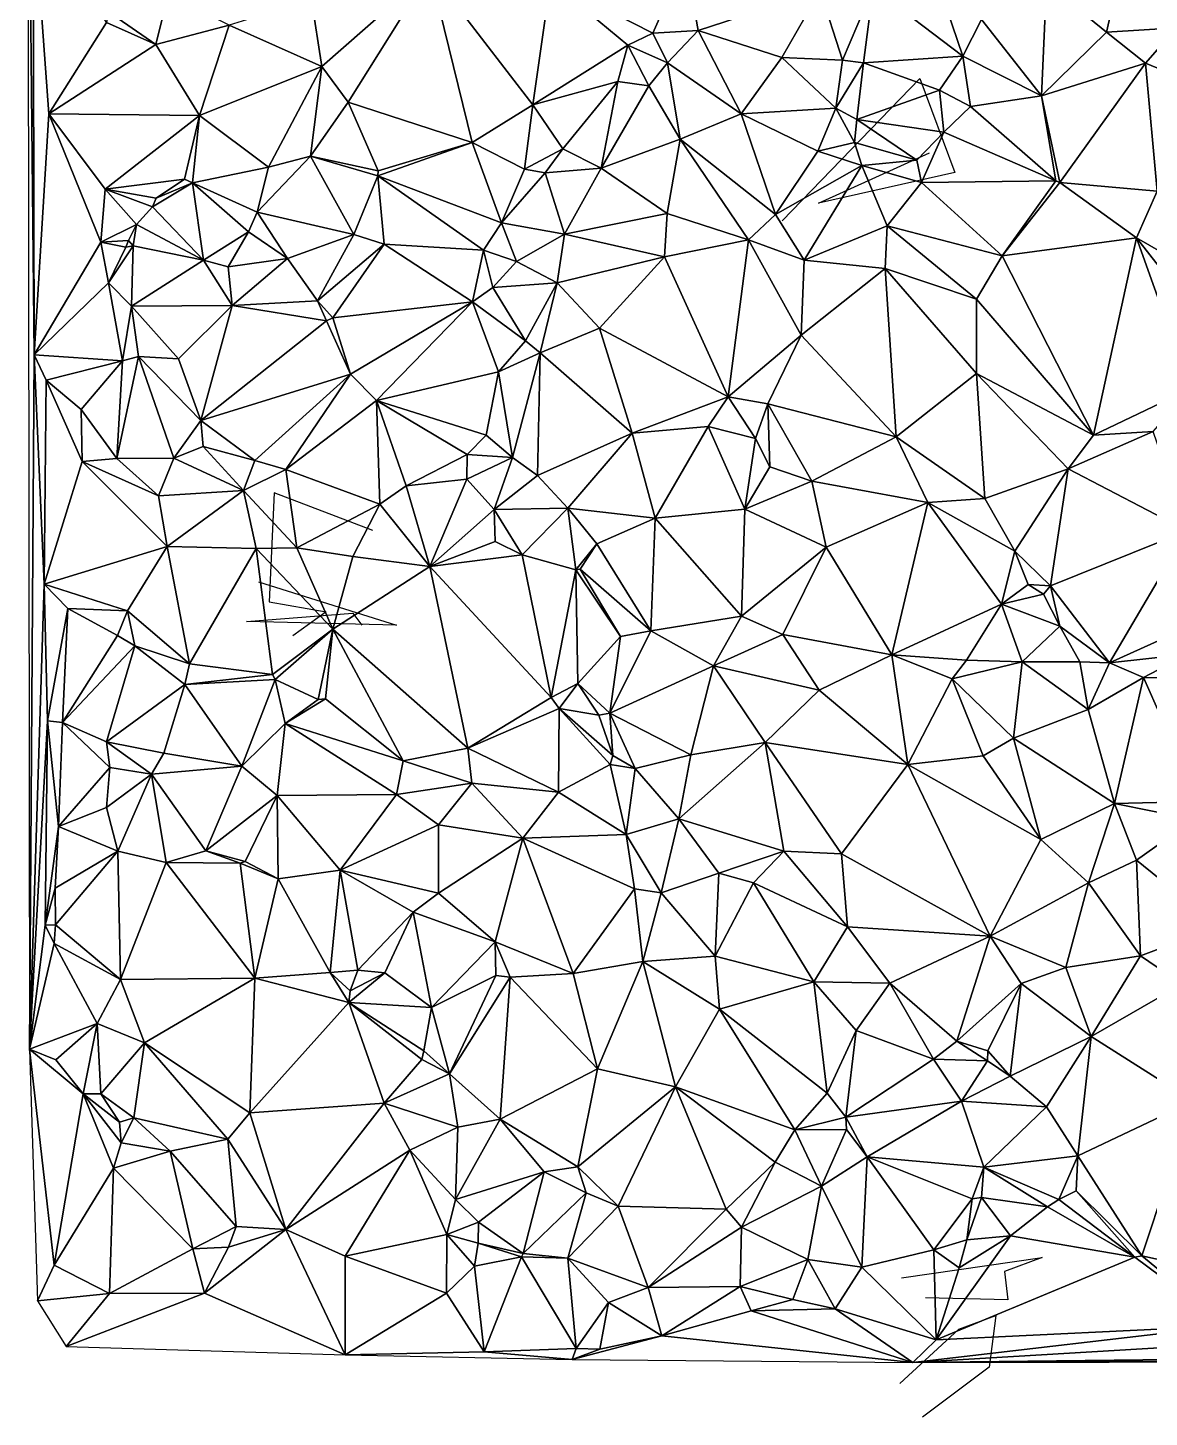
# Model space of a CAD drawing. Header units: metres. Extents: x -15 to 15.4, y -15.5 to 15.
# Drawn here: x -14.98 to -3.54, y -15.54 to -1.37 of the extents above; entities that cross this region are included whole.
import ezdxf

# ---------------------------------------------------------------- set-up
doc = ezdxf.new("R2010")
doc.units = ezdxf.units.M
doc.layers.add('CRACKS', color=1, linetype='Continuous')
doc.layers.add('STREET_MESH', color=7, linetype='Continuous')

msp = doc.modelspace()

# ---------------------------------------------------------------- linework, layer by layer
at = {"layer": 'CRACKS'}
for points in [[(-7.285, -3.335, 0.1), (-5.883, -1.885, 0.1), (-5.524, -2.843, 0.1), (-6.914, -3.156, 0.1), (-5.783, -2.643, 0.1)], [(-11.457, -6.494, 0.1), (-12.464, -6.111, 0.1), (-12.517, -7.222, 0.1), (-11.933, -7.322, 0.1), (-12.273, -7.57, 0.1)], [(-12.624, -7.018, 0.1), (-11.218, -7.461, 0.1), (-12.745, -7.422, 0.1), (-11.664, -7.337, 0.1), (-11.57, -7.459, 0.1)], [(-6.068, -14.116, 0.1), (-4.633, -13.908, 0.1), (-5.019, -14.051, 0.1), (-4.985, -14.339, 0.1), (-5.824, -14.319, 0.1)], [(-6.086, -15.192, 0.1), (-5.484, -14.639, 0.1), (-5.107, -14.5, 0.1), (-5.174, -15.027, 0.1), (-5.853, -15.536, 0.1)]]:
    msp.add_polyline3d(points, dxfattribs=at)
at = {"layer": 'STREET_MESH'}
for points in [[(-14.912, -4.703), (-14.922, -0.053), (-14.977, 1.662)], [(-14.96, -11.784), (-14.912, -4.703), (-14.977, 1.662)], [(-14.912, -4.703), (-14.761, -2.244), (-14.922, -0.053)], [(-14.761, -2.244), (-14.174, -1.315), (-14.922, -0.053)], [(-4.59, -0.912), (-3.978, -1.411), (-3.743, -0.384)], [(-3.743, -0.384), (-3.978, -1.411), (-3.264, -1.369)], [(-2.693, -0.761), (-3.743, -0.384), (-3.264, -1.369)], [(-9.647, -0.89), (-8.604, -1.422), (-8.271, -0.673)], [(-8.604, -1.422), (-8.14, -1.394), (-8.271, -0.673)], [(-8.14, -1.394), (-6.896, -0.989), (-8.271, -0.673)], [(-11.977, -1.762), (-10.873, -0.791), (-12.085, -1.078)], [(-10.873, -0.791), (-11.977, -1.762), (-11.711, -2.128)], [(-10.447, -2.537), (-10.873, -0.791), (-11.711, -2.128)], [(-9.647, -0.89), (-10.873, -0.791), (-9.827, -2.153)], [(-10.873, -0.791), (-10.447, -2.537), (-9.827, -2.153)], [(-5.442, -1.657), (-5.718, -0.846), (-6.357, -0.959)], [(-5.718, -0.846), (-5.442, -1.657), (-5.254, -1.283)], [(-8.858, -1.546), (-9.647, -0.89), (-9.827, -2.153)], [(-8.604, -1.422), (-9.647, -0.89), (-8.858, -1.546)], [(-6.896, -0.989), (-8.14, -1.394), (-7.29, -1.67)], [(-6.671, -1.699), (-6.896, -0.989), (-7.29, -1.67)], [(-6.896, -0.989), (-6.671, -1.699), (-6.357, -0.959)], [(-6.357, -0.959), (-6.671, -1.699), (-6.456, -1.724)], [(-5.442, -1.657), (-6.357, -0.959), (-6.456, -1.724)], [(-4.642, -2.061), (-4.59, -0.912), (-5.254, -1.283)], [(-4.59, -0.912), (-4.642, -2.061), (-3.978, -1.411)], [(-14.155, -1.204), (-13.67, -1.538), (-13.547, -1.026)], [(-13.67, -1.538), (-12.925, -1.34), (-13.547, -1.026)], [(-12.925, -1.34), (-11.977, -1.762), (-12.085, -1.078)], [(-14.174, -1.315), (-13.67, -1.538), (-14.155, -1.204)], [(-13.67, -1.538), (-14.174, -1.315), (-14.761, -2.244)], [(-12.925, -1.34), (-13.67, -1.538), (-13.225, -2.262)], [(-11.977, -1.762), (-12.925, -1.34), (-13.225, -2.262)], [(-8.604, -1.422), (-8.454, -1.726), (-8.14, -1.394)], [(-8.14, -1.394), (-8.454, -1.726), (-7.703, -2.245)], [(-8.14, -1.394), (-7.703, -2.245), (-7.29, -1.67)], [(-5.442, -1.657), (-4.642, -2.061), (-5.254, -1.283)], [(-4.642, -2.061), (-3.582, -1.729), (-3.978, -1.411)], [(-3.978, -1.411), (-3.582, -1.729), (-3.264, -1.369)], [(-3.582, -1.729), (-2.466, -2.186), (-3.264, -1.369)], [(-13.225, -2.262), (-13.67, -1.538), (-14.761, -2.244)], [(-8.962, -1.916), (-8.858, -1.546), (-9.827, -2.153)], [(-8.962, -1.916), (-8.645, -1.959), (-8.858, -1.546)], [(-8.454, -1.726), (-8.604, -1.422), (-8.858, -1.546)], [(-8.645, -1.959), (-8.454, -1.726), (-8.858, -1.546)], [(-7.703, -2.245), (-6.738, -2.187), (-7.29, -1.67)], [(-6.738, -2.187), (-6.671, -1.699), (-7.29, -1.67)], [(-6.671, -1.699), (-6.738, -2.187), (-6.456, -1.724)], [(-5.682, -2.005), (-5.442, -1.657), (-6.456, -1.724)], [(-5.442, -1.657), (-5.682, -2.005), (-5.366, -2.172)], [(-4.642, -2.061), (-5.442, -1.657), (-5.366, -2.172)], [(-11.977, -1.762), (-13.225, -2.262), (-12.521, -2.788)], [(-12.093, -2.676), (-11.977, -1.762), (-12.521, -2.788)], [(-11.977, -1.762), (-12.093, -2.676), (-11.711, -2.128)], [(-8.454, -1.726), (-8.645, -1.959), (-8.325, -2.504)], [(-8.454, -1.726), (-8.325, -2.504), (-7.703, -2.245)], [(-6.738, -2.187), (-6.524, -2.303), (-6.456, -1.724)], [(-6.524, -2.303), (-5.682, -2.005), (-6.456, -1.724)], [(-3.582, -1.729), (-4.642, -2.061), (-4.454, -2.946)], [(-3.462, -3.033), (-3.582, -1.729), (-4.454, -2.946)], [(-3.582, -1.729), (-3.462, -3.033), (-2.466, -2.186)], [(-9.52, -2.601), (-8.962, -1.916), (-9.827, -2.153)], [(-8.962, -1.916), (-9.52, -2.601), (-9.131, -2.8)], [(-8.645, -1.959), (-8.962, -1.916), (-9.131, -2.8)], [(-8.325, -2.504), (-8.645, -1.959), (-9.131, -2.8)], [(-5.682, -2.005), (-6.524, -2.303), (-5.637, -2.433)], [(-5.682, -2.005), (-5.637, -2.433), (-5.366, -2.172)], [(-4.496, -2.928), (-4.642, -2.061), (-5.366, -2.172)], [(-4.642, -2.061), (-4.496, -2.928), (-4.454, -2.946)], [(-14.231, -3.554), (-14.761, -2.244), (-14.912, -4.703)], [(-14.186, -3.012), (-13.225, -2.262), (-14.761, -2.244)], [(-14.231, -3.554), (-14.186, -3.012), (-14.761, -2.244)], [(-14.186, -3.012), (-13.379, -2.913), (-13.225, -2.262)], [(-13.379, -2.913), (-13.297, -2.949), (-13.225, -2.262)], [(-13.225, -2.262), (-13.297, -2.949), (-12.521, -2.788)], [(-12.093, -2.676), (-11.404, -2.828), (-11.711, -2.128)], [(-11.404, -2.828), (-10.447, -2.537), (-11.711, -2.128)], [(-10.447, -2.537), (-9.912, -2.811), (-9.827, -2.153)], [(-9.912, -2.811), (-9.52, -2.601), (-9.827, -2.153)], [(-8.325, -2.504), (-7.354, -3.272), (-7.703, -2.245)], [(-6.92, -2.627), (-6.738, -2.187), (-7.703, -2.245)], [(-7.354, -3.272), (-6.92, -2.627), (-7.703, -2.245)], [(-6.92, -2.627), (-6.546, -2.538), (-6.738, -2.187)], [(-6.546, -2.538), (-6.524, -2.303), (-6.738, -2.187)], [(-5.637, -2.433), (-4.496, -2.928), (-5.366, -2.172)], [(-6.524, -2.303), (-6.546, -2.538), (-5.911, -2.719)], [(-5.637, -2.433), (-6.524, -2.303), (-5.911, -2.719)], [(-10.447, -2.537), (-11.404, -2.828), (-11.409, -2.876)], [(-10.146, -3.356), (-10.447, -2.537), (-11.409, -2.876)], [(-10.447, -2.537), (-10.146, -3.356), (-9.912, -2.811)], [(-8.325, -2.504), (-9.131, -2.8), (-8.457, -3.26)], [(-7.629, -3.531), (-8.325, -2.504), (-8.457, -3.26)], [(-8.325, -2.504), (-7.629, -3.531), (-7.354, -3.272)], [(-6.474, -2.772), (-6.546, -2.538), (-6.92, -2.627)], [(-6.546, -2.538), (-6.474, -2.772), (-5.911, -2.719)], [(-5.864, -2.947), (-5.637, -2.433), (-5.911, -2.719)], [(-5.864, -2.947), (-4.496, -2.928), (-5.637, -2.433)], [(-12.638, -3.248), (-12.093, -2.676), (-12.521, -2.788)], [(-11.652, -3.476), (-12.093, -2.676), (-12.638, -3.248)], [(-11.404, -2.828), (-12.093, -2.676), (-11.409, -2.876)], [(-12.093, -2.676), (-11.652, -3.476), (-11.409, -2.876)], [(-9.7, -2.846), (-9.52, -2.601), (-9.912, -2.811)], [(-9.52, -2.601), (-9.7, -2.846), (-9.131, -2.8)], [(-6.474, -2.772), (-6.92, -2.627), (-7.354, -3.272)], [(-13.297, -2.949), (-12.638, -3.248), (-12.521, -2.788)], [(-10.146, -3.356), (-9.7, -2.846), (-9.912, -2.811)], [(-9.7, -2.846), (-9.504, -3.474), (-9.131, -2.8)], [(-9.131, -2.8), (-9.504, -3.474), (-8.457, -3.26)], [(-7.059, -3.739), (-6.474, -2.772), (-7.354, -3.272)], [(-6.213, -3.388), (-6.474, -2.772), (-7.059, -3.739)], [(-6.474, -2.772), (-5.864, -2.947), (-5.911, -2.719)], [(-6.474, -2.772), (-6.213, -3.388), (-5.864, -2.947)], [(-13.668, -3.105), (-13.379, -2.913), (-14.186, -3.012)], [(-13.297, -2.949), (-13.706, -3.195), (-13.185, -3.736)], [(-13.706, -3.195), (-13.297, -2.949), (-13.668, -3.105)], [(-13.668, -3.105), (-13.297, -2.949), (-13.379, -2.913)], [(-13.297, -2.949), (-12.726, -3.447), (-12.638, -3.248)], [(-12.726, -3.447), (-13.297, -2.949), (-13.185, -3.736)], [(-11.652, -3.476), (-11.344, -3.573), (-11.409, -2.876)], [(-11.344, -3.573), (-10.329, -3.635), (-11.409, -2.876)], [(-10.329, -3.635), (-10.146, -3.356), (-11.409, -2.876)], [(-9.7, -2.846), (-10.146, -3.356), (-9.504, -3.474)], [(-5.864, -2.947), (-6.213, -3.388), (-5.041, -3.694)], [(-4.496, -2.928), (-5.864, -2.947), (-5.041, -3.694)], [(-4.496, -2.928), (-5.041, -3.694), (-4.454, -2.946)], [(-5.041, -3.694), (-3.673, -3.509), (-4.454, -2.946)], [(-3.673, -3.509), (-3.462, -3.033), (-4.454, -2.946)], [(-14.186, -3.012), (-14.231, -3.554), (-13.868, -3.374)], [(-13.706, -3.195), (-14.186, -3.012), (-13.868, -3.374)], [(-13.706, -3.195), (-13.668, -3.105), (-14.186, -3.012)], [(-3.462, -3.033), (-3.673, -3.509), (-2.88, -3.964)], [(-13.185, -3.736), (-13.706, -3.195), (-13.868, -3.374)], [(-12.726, -3.447), (-12.327, -3.722), (-12.638, -3.248)], [(-12.327, -3.722), (-11.652, -3.476), (-12.638, -3.248)], [(-14.231, -3.554), (-13.951, -3.536), (-13.868, -3.374)], [(-13.951, -3.536), (-13.901, -3.591), (-13.868, -3.374)], [(-13.901, -3.591), (-13.185, -3.736), (-13.868, -3.374)], [(-10.146, -3.356), (-10.329, -3.635), (-9.993, -3.75)], [(-10.146, -3.356), (-9.993, -3.75), (-9.504, -3.474)], [(-9.504, -3.474), (-8.486, -3.702), (-8.457, -3.26)], [(-8.486, -3.702), (-7.629, -3.531), (-8.457, -3.26)], [(-7.629, -3.531), (-7.059, -3.739), (-7.354, -3.272)], [(-6.236, -3.822), (-6.213, -3.388), (-7.059, -3.739)], [(-6.213, -3.388), (-6.236, -3.822), (-5.304, -4.136)], [(-5.041, -3.694), (-6.213, -3.388), (-5.304, -4.136)], [(-13.978, -3.604), (-13.951, -3.536), (-14.231, -3.554)], [(-13.951, -3.536), (-13.978, -3.604), (-13.901, -3.591)], [(-12.726, -3.447), (-13.185, -3.736), (-12.933, -3.806)], [(-12.327, -3.722), (-12.726, -3.447), (-12.933, -3.806)], [(-11.652, -3.476), (-12.327, -3.722), (-12.023, -4.151)], [(-11.344, -3.573), (-11.652, -3.476), (-12.023, -4.151)], [(-9.993, -3.75), (-9.58, -3.97), (-9.504, -3.474)], [(-9.504, -3.474), (-9.58, -3.97), (-8.486, -3.702)], [(-7.629, -3.531), (-8.486, -3.702), (-7.835, -5.13)], [(-7.091, -4.504), (-7.629, -3.531), (-7.835, -5.13)], [(-7.059, -3.739), (-7.629, -3.531), (-7.091, -4.504)], [(-4.109, -5.521), (-3.673, -3.509), (-5.041, -3.694)], [(-3.673, -3.509), (-4.109, -5.521), (-3.123, -5.049)], [(-2.88, -3.964), (-3.673, -3.509), (-2.855, -4.55)], [(-3.673, -3.509), (-3.123, -5.049), (-2.855, -4.55)], [(-14.152, -3.967), (-14.231, -3.554), (-14.912, -4.703)], [(-14.152, -3.967), (-13.978, -3.604), (-14.231, -3.554)], [(-13.901, -3.591), (-14.152, -3.967), (-13.919, -4.205)], [(-13.978, -3.604), (-14.152, -3.967), (-13.901, -3.591)], [(-13.185, -3.736), (-13.901, -3.591), (-13.919, -4.205)], [(-11.867, -4.324), (-11.344, -3.573), (-12.023, -4.151)], [(-11.867, -4.324), (-10.441, -4.163), (-11.344, -3.573)], [(-10.441, -4.163), (-10.329, -3.635), (-11.344, -3.573)], [(-10.441, -4.163), (-10.235, -4.017), (-10.329, -3.635)], [(-10.329, -3.635), (-10.235, -4.017), (-9.993, -3.75)], [(-12.892, -4.2), (-13.185, -3.736), (-13.919, -4.205)], [(-13.185, -3.736), (-12.892, -4.2), (-12.933, -3.806)], [(-12.892, -4.2), (-12.327, -3.722), (-12.933, -3.806)], [(-12.327, -3.722), (-12.892, -4.2), (-12.023, -4.151)], [(-10.235, -4.017), (-9.58, -3.97), (-9.993, -3.75)], [(-8.486, -3.702), (-9.58, -3.97), (-9.146, -4.43)], [(-8.486, -3.702), (-9.146, -4.43), (-7.835, -5.13)], [(-6.236, -3.822), (-7.059, -3.739), (-7.091, -4.504)], [(-6.122, -5.539), (-6.236, -3.822), (-7.091, -4.504)], [(-6.236, -3.822), (-5.302, -4.894), (-5.304, -4.136)], [(-6.122, -5.539), (-5.302, -4.894), (-6.236, -3.822)], [(-4.109, -5.521), (-5.041, -3.694), (-5.304, -4.136)], [(-14.01, -4.764), (-14.152, -3.967), (-14.912, -4.703)], [(-14.152, -3.967), (-14.01, -4.764), (-13.919, -4.205)], [(-10.235, -4.017), (-10.441, -4.163), (-9.903, -4.56)], [(-9.58, -3.97), (-10.235, -4.017), (-9.903, -4.56)], [(-9.754, -4.684), (-9.58, -3.97), (-9.903, -4.56)], [(-9.58, -3.97), (-9.754, -4.684), (-9.146, -4.43)], [(-14.01, -4.764), (-13.847, -4.719), (-13.919, -4.205)], [(-12.892, -4.2), (-13.919, -4.205), (-13.44, -4.745)], [(-13.919, -4.205), (-13.847, -4.719), (-13.44, -4.745)], [(-13.211, -5.372), (-12.892, -4.2), (-13.44, -4.745)], [(-12.892, -4.2), (-13.211, -5.372), (-11.93, -4.356)], [(-12.023, -4.151), (-12.892, -4.2), (-11.93, -4.356)], [(-11.867, -4.324), (-12.023, -4.151), (-11.93, -4.356)], [(-10.441, -4.163), (-11.867, -4.324), (-11.686, -4.899)], [(-10.441, -4.163), (-11.686, -4.899), (-11.421, -5.169)], [(-10.178, -4.876), (-10.441, -4.163), (-11.421, -5.169)], [(-10.441, -4.163), (-10.178, -4.876), (-9.903, -4.56)], [(-5.302, -4.894), (-4.109, -5.521), (-5.304, -4.136)], [(-13.211, -5.372), (-11.686, -4.899), (-11.93, -4.356)], [(-11.686, -4.899), (-11.867, -4.324), (-11.93, -4.356)], [(-9.146, -4.43), (-9.754, -4.684), (-8.813, -5.503)], [(-7.835, -5.13), (-9.146, -4.43), (-8.813, -5.503)], [(-7.431, -5.202), (-7.091, -4.504), (-7.835, -5.13)], [(-7.431, -5.202), (-6.122, -5.539), (-7.091, -4.504)], [(-10.178, -4.876), (-9.754, -4.684), (-9.903, -4.56)], [(-14.912, -4.703), (-14.96, -11.784), (-14.811, -7.041)], [(-14.789, -4.961), (-14.912, -4.703), (-14.811, -7.041)], [(-14.789, -4.961), (-14.01, -4.764), (-14.912, -4.703)], [(-14.789, -4.961), (-14.432, -5.259), (-14.01, -4.764)], [(-14.432, -5.259), (-14.068, -5.759), (-14.01, -4.764)], [(-13.847, -4.719), (-14.068, -5.759), (-13.486, -5.757)], [(-14.068, -5.759), (-13.847, -4.719), (-14.01, -4.764)], [(-13.847, -4.719), (-13.211, -5.372), (-13.44, -4.745)], [(-13.211, -5.372), (-13.847, -4.719), (-13.486, -5.757)], [(-9.754, -4.684), (-10.178, -4.876), (-10.033, -5.751)], [(-9.779, -5.933), (-9.754, -4.684), (-10.033, -5.751)], [(-9.754, -4.684), (-9.779, -5.933), (-8.813, -5.503)], [(-11.686, -4.899), (-13.211, -5.372), (-12.661, -5.779)], [(-12.345, -5.872), (-11.686, -4.899), (-12.661, -5.779)], [(-11.686, -4.899), (-12.345, -5.872), (-11.421, -5.169)], [(-10.303, -5.522), (-10.178, -4.876), (-11.421, -5.169)], [(-10.033, -5.751), (-10.178, -4.876), (-10.303, -5.522)], [(-6.122, -5.539), (-5.217, -6.168), (-5.302, -4.894)], [(-4.109, -5.521), (-5.302, -4.894), (-4.368, -5.867)], [(-5.302, -4.894), (-5.217, -6.168), (-4.368, -5.867)], [(-14.423, -5.789), (-14.789, -4.961), (-14.811, -7.041)], [(-14.432, -5.259), (-14.789, -4.961), (-14.423, -5.789)], [(-3.123, -5.049), (-4.109, -5.521), (-3.503, -5.486)], [(-12.345, -5.872), (-11.386, -6.225), (-11.421, -5.169)], [(-10.497, -5.718), (-10.303, -5.522), (-11.421, -5.169)], [(-11.386, -6.225), (-11.118, -6.039), (-11.421, -5.169)], [(-11.118, -6.039), (-10.497, -5.718), (-11.421, -5.169)], [(-7.835, -5.13), (-8.813, -5.503), (-8.04, -5.435)], [(-7.556, -5.555), (-7.835, -5.13), (-8.04, -5.435)], [(-7.556, -5.555), (-7.431, -5.202), (-7.835, -5.13)], [(-7.556, -5.555), (-7.41, -5.845), (-7.431, -5.202)], [(-7.431, -5.202), (-7.41, -5.845), (-6.982, -5.99)], [(-6.122, -5.539), (-7.431, -5.202), (-6.982, -5.99)], [(-14.068, -5.759), (-14.432, -5.259), (-14.423, -5.789)], [(-13.189, -5.638), (-13.211, -5.372), (-13.486, -5.757)], [(-13.211, -5.372), (-13.189, -5.638), (-12.661, -5.779)], [(-10.497, -5.718), (-10.033, -5.751), (-10.303, -5.522)], [(-9.779, -5.933), (-9.472, -6.268), (-8.813, -5.503)], [(-9.472, -6.268), (-8.579, -6.37), (-8.813, -5.503)], [(-8.813, -5.503), (-8.579, -6.37), (-8.04, -5.435)], [(-8.579, -6.37), (-7.664, -6.275), (-8.04, -5.435)], [(-7.664, -6.275), (-7.556, -5.555), (-8.04, -5.435)], [(-4.368, -5.867), (-3.157, -6.497), (-3.503, -5.486)], [(-4.109, -5.521), (-4.368, -5.867), (-3.503, -5.486)], [(-13.189, -5.638), (-13.486, -5.757), (-12.777, -6.087)], [(-12.661, -5.779), (-13.189, -5.638), (-12.777, -6.087)], [(-7.41, -5.845), (-7.556, -5.555), (-7.664, -6.275)], [(-5.801, -6.207), (-6.122, -5.539), (-6.982, -5.99)], [(-5.217, -6.168), (-6.122, -5.539), (-5.801, -6.207)], [(-13.555, -6.657), (-14.423, -5.789), (-14.811, -7.041)], [(-14.068, -5.759), (-14.423, -5.789), (-13.643, -6.141)], [(-13.643, -6.141), (-14.423, -5.789), (-13.555, -6.657)], [(-14.068, -5.759), (-13.643, -6.141), (-13.486, -5.757)], [(-13.486, -5.757), (-13.643, -6.141), (-12.777, -6.087)], [(-12.345, -5.872), (-12.661, -5.779), (-12.777, -6.087)], [(-10.497, -5.718), (-11.118, -6.039), (-10.499, -5.971)], [(-10.033, -5.751), (-10.497, -5.718), (-10.499, -5.971)], [(-10.22, -6.28), (-10.033, -5.751), (-10.499, -5.971)], [(-9.779, -5.933), (-10.033, -5.751), (-10.22, -6.28)], [(-12.232, -6.67), (-12.345, -5.872), (-12.777, -6.087)], [(-11.386, -6.225), (-12.345, -5.872), (-12.232, -6.67)], [(-9.779, -5.933), (-10.22, -6.28), (-9.472, -6.268)], [(-7.41, -5.845), (-7.664, -6.275), (-6.982, -5.99)], [(-4.368, -5.867), (-5.217, -6.168), (-4.913, -6.704)], [(-4.55, -7.058), (-4.368, -5.867), (-4.913, -6.704)], [(-3.157, -6.497), (-4.368, -5.867), (-4.55, -7.058)], [(-13.643, -6.141), (-13.555, -6.657), (-12.777, -6.087)], [(-13.555, -6.657), (-12.649, -6.678), (-12.777, -6.087)], [(-12.649, -6.678), (-12.232, -6.67), (-12.777, -6.087)], [(-11.118, -6.039), (-11.386, -6.225), (-10.879, -6.861)], [(-10.499, -5.971), (-11.118, -6.039), (-10.879, -6.861)], [(-10.22, -6.28), (-10.499, -5.971), (-10.879, -6.861)], [(-6.982, -5.99), (-7.664, -6.275), (-6.837, -6.665)], [(-5.801, -6.207), (-6.982, -5.99), (-6.837, -6.665)], [(-11.661, -6.761), (-11.386, -6.225), (-12.232, -6.67)], [(-11.386, -6.225), (-11.661, -6.761), (-10.879, -6.861)], [(-5.801, -6.207), (-6.837, -6.665), (-6.166, -7.762)], [(-5.048, -7.244), (-5.801, -6.207), (-6.166, -7.762)], [(-5.217, -6.168), (-5.801, -6.207), (-4.913, -6.704)], [(-5.801, -6.207), (-5.048, -7.244), (-4.913, -6.704)], [(-10.211, -6.608), (-10.22, -6.28), (-10.879, -6.861)], [(-10.22, -6.28), (-9.937, -6.744), (-9.472, -6.268)], [(-10.211, -6.608), (-9.937, -6.744), (-10.22, -6.28)], [(-9.937, -6.744), (-9.389, -6.897), (-9.472, -6.268)], [(-9.173, -6.63), (-8.579, -6.37), (-9.472, -6.268)], [(-9.389, -6.897), (-9.173, -6.63), (-9.472, -6.268)], [(-9.173, -6.63), (-8.623, -7.519), (-8.579, -6.37)], [(-8.579, -6.37), (-8.623, -7.519), (-7.701, -7.367)], [(-7.664, -6.275), (-8.579, -6.37), (-7.701, -7.367)], [(-6.837, -6.665), (-7.664, -6.275), (-7.701, -7.367)], [(-3.157, -6.497), (-4.55, -7.058), (-3.949, -7.845)], [(-2.924, -7.383), (-3.157, -6.497), (-3.949, -7.845)], [(-13.96, -7.312), (-13.555, -6.657), (-14.811, -7.041)], [(-13.96, -7.312), (-13.328, -7.854), (-13.555, -6.657)], [(-13.328, -7.854), (-12.649, -6.678), (-13.555, -6.657)], [(-9.937, -6.744), (-10.211, -6.608), (-10.879, -6.861)], [(-9.346, -6.889), (-9.173, -6.63), (-9.389, -6.897)], [(-9.173, -6.63), (-9.346, -6.889), (-8.623, -7.519)], [(-12.481, -7.961), (-12.649, -6.678), (-13.328, -7.854)], [(-12.649, -6.678), (-11.866, -7.501), (-12.232, -6.67)], [(-12.649, -6.678), (-12.481, -7.961), (-11.866, -7.501)], [(-11.866, -7.501), (-11.661, -6.761), (-12.232, -6.67)], [(-11.661, -6.761), (-11.866, -7.501), (-10.879, -6.861)], [(-9.641, -8.196), (-9.937, -6.744), (-10.879, -6.861)], [(-9.389, -6.897), (-9.937, -6.744), (-9.641, -8.196)], [(-7.277, -7.555), (-6.837, -6.665), (-7.701, -7.367)], [(-6.837, -6.665), (-7.277, -7.555), (-6.166, -7.762)], [(-5.048, -7.244), (-4.777, -7.044), (-4.913, -6.704)], [(-4.777, -7.044), (-4.55, -7.058), (-4.913, -6.704)], [(-11.866, -7.501), (-10.49, -8.715), (-10.879, -6.861)], [(-10.49, -8.715), (-9.641, -8.196), (-10.879, -6.861)], [(-9.369, -8.054), (-9.389, -6.897), (-9.641, -8.196)], [(-9.346, -6.889), (-9.389, -6.897), (-8.934, -7.574)], [(-9.389, -6.897), (-9.369, -8.054), (-8.934, -7.574)], [(-8.623, -7.519), (-9.346, -6.889), (-8.934, -7.574)], [(-14.96, -11.784), (-14.774, -8.435), (-14.811, -7.041)], [(-14.774, -8.435), (-14.568, -7.289), (-14.811, -7.041)], [(-14.568, -7.289), (-13.96, -7.312), (-14.811, -7.041)], [(-4.621, -7.142), (-4.777, -7.044), (-5.048, -7.244)], [(-4.777, -7.044), (-4.621, -7.142), (-4.55, -7.058)], [(-4.621, -7.142), (-4.455, -7.47), (-4.55, -7.058)], [(-4.55, -7.058), (-4.455, -7.47), (-3.949, -7.845)], [(-4.621, -7.142), (-5.048, -7.244), (-4.455, -7.47)], [(-14.623, -8.452), (-14.568, -7.289), (-14.774, -8.435)], [(-14.623, -8.452), (-14.063, -7.564), (-14.568, -7.289)], [(-14.063, -7.564), (-13.96, -7.312), (-14.568, -7.289)], [(-13.96, -7.312), (-14.063, -7.564), (-13.884, -7.672)], [(-13.96, -7.312), (-13.884, -7.672), (-13.328, -7.854)], [(-8.623, -7.519), (-7.986, -7.875), (-7.701, -7.367)], [(-7.986, -7.875), (-7.277, -7.555), (-7.701, -7.367)], [(-5.405, -7.817), (-5.048, -7.244), (-6.166, -7.762)], [(-5.048, -7.244), (-5.405, -7.817), (-4.837, -7.832)], [(-4.455, -7.47), (-5.048, -7.244), (-4.837, -7.832)], [(-12.481, -7.961), (-12.456, -8.015), (-11.866, -7.501)], [(-12.456, -8.015), (-12.017, -8.216), (-11.866, -7.501)], [(-11.866, -7.501), (-12.017, -8.216), (-11.94, -8.21)], [(-11.15, -8.844), (-11.866, -7.501), (-11.94, -8.21)], [(-11.866, -7.501), (-11.15, -8.844), (-10.49, -8.715)], [(-4.249, -7.835), (-4.455, -7.47), (-4.837, -7.832)], [(-4.455, -7.47), (-4.249, -7.835), (-3.949, -7.845)], [(-3.145, -7.754), (-2.924, -7.383), (-3.949, -7.845)], [(-13.884, -7.672), (-14.063, -7.564), (-14.623, -8.452)], [(-9.369, -8.054), (-9.042, -8.358), (-8.934, -7.574)], [(-9.042, -8.358), (-8.623, -7.519), (-8.934, -7.574)], [(-8.623, -7.519), (-9.042, -8.358), (-7.986, -7.875)], [(-6.908, -8.122), (-7.277, -7.555), (-7.986, -7.875)], [(-7.277, -7.555), (-6.908, -8.122), (-6.166, -7.762)], [(-13.884, -7.672), (-14.623, -8.452), (-14.173, -8.649)], [(-13.377, -8.063), (-13.884, -7.672), (-14.173, -8.649)], [(-13.884, -7.672), (-13.377, -8.063), (-13.328, -7.854)], [(-6.908, -8.122), (-6.003, -8.879), (-6.166, -7.762)], [(-6.003, -8.879), (-5.553, -8.006), (-6.166, -7.762)], [(-5.553, -8.006), (-5.405, -7.817), (-6.166, -7.762)], [(-3.6, -7.992), (-3.145, -7.754), (-3.949, -7.845)], [(-3.177, -8.003), (-3.145, -7.754), (-3.6, -7.992)], [(-13.377, -8.063), (-12.481, -7.961), (-13.328, -7.854)], [(-9.042, -8.358), (-8.216, -8.782), (-7.986, -7.875)], [(-7.986, -7.875), (-8.216, -8.782), (-7.458, -8.656)], [(-6.908, -8.122), (-7.986, -7.875), (-7.458, -8.656)], [(-5.405, -7.817), (-5.553, -8.006), (-4.837, -7.832)], [(-4.837, -7.832), (-5.553, -8.006), (-4.928, -8.611)], [(-4.166, -8.319), (-4.837, -7.832), (-4.928, -8.611)], [(-4.166, -8.319), (-4.249, -7.835), (-4.837, -7.832)], [(-4.249, -7.835), (-4.166, -8.319), (-3.949, -7.845)], [(-4.166, -8.319), (-3.6, -7.992), (-3.949, -7.845)], [(-13.59, -8.766), (-13.377, -8.063), (-14.173, -8.649)], [(-13.377, -8.063), (-13.59, -8.766), (-12.795, -8.897)], [(-12.456, -8.015), (-12.481, -7.961), (-13.377, -8.063)], [(-12.456, -8.015), (-13.377, -8.063), (-12.795, -8.897)], [(-12.352, -8.461), (-12.456, -8.015), (-12.795, -8.897)], [(-12.352, -8.461), (-12.017, -8.216), (-12.456, -8.015)], [(-9.56, -8.311), (-9.369, -8.054), (-9.641, -8.196)], [(-9.56, -8.311), (-9.155, -8.376), (-9.369, -8.054)], [(-9.155, -8.376), (-9.042, -8.358), (-9.369, -8.054)], [(-5.235, -8.793), (-5.553, -8.006), (-6.003, -8.879)], [(-5.553, -8.006), (-5.235, -8.793), (-4.928, -8.611)], [(-3.6, -7.992), (-4.166, -8.319), (-3.897, -9.278)], [(-3.039, -9.257), (-3.6, -7.992), (-3.897, -9.278)], [(-3.177, -8.003), (-3.6, -7.992), (-3.039, -9.257)], [(-12.352, -8.461), (-11.15, -8.844), (-11.94, -8.21)], [(-12.017, -8.216), (-12.352, -8.461), (-11.94, -8.21)], [(-10.49, -8.715), (-9.56, -8.311), (-9.641, -8.196)], [(-6.003, -8.879), (-6.908, -8.122), (-7.458, -8.656)], [(-9.565, -9.164), (-9.56, -8.311), (-10.49, -8.715)], [(-9.039, -8.881), (-9.56, -8.311), (-9.565, -9.164)], [(-9.013, -8.79), (-9.155, -8.376), (-9.56, -8.311)], [(-9.039, -8.881), (-9.013, -8.79), (-9.56, -8.311)], [(-9.155, -8.376), (-9.013, -8.79), (-9.042, -8.358)], [(-9.042, -8.358), (-8.785, -8.922), (-8.216, -8.782)], [(-9.013, -8.79), (-8.785, -8.922), (-9.042, -8.358)], [(-4.166, -8.319), (-4.928, -8.611), (-3.897, -9.278)], [(-14.798, -10.519), (-14.774, -8.435), (-14.96, -11.784)], [(-14.774, -8.435), (-14.798, -10.519), (-14.663, -9.513)], [(-14.623, -8.452), (-14.774, -8.435), (-14.663, -9.513)], [(-14.14, -8.91), (-14.623, -8.452), (-14.663, -9.513)], [(-14.623, -8.452), (-14.14, -8.91), (-14.173, -8.649)], [(-12.435, -9.195), (-12.352, -8.461), (-12.795, -8.897)], [(-12.352, -8.461), (-12.435, -9.195), (-11.216, -9.187)], [(-11.15, -8.844), (-12.352, -8.461), (-11.216, -9.187)], [(-4.928, -8.611), (-5.235, -8.793), (-4.648, -9.646)], [(-3.897, -9.278), (-4.928, -8.611), (-4.648, -9.646)], [(-14.14, -8.91), (-13.714, -8.979), (-14.173, -8.649)], [(-13.714, -8.979), (-13.59, -8.766), (-14.173, -8.649)], [(-13.59, -8.766), (-13.714, -8.979), (-12.795, -8.897)], [(-10.49, -8.715), (-11.15, -8.844), (-10.45, -9.071)], [(-9.565, -9.164), (-10.49, -8.715), (-10.45, -9.071)], [(-8.785, -8.922), (-8.339, -9.435), (-8.216, -8.782)], [(-8.339, -9.435), (-7.269, -9.765), (-7.458, -8.656)], [(-8.216, -8.782), (-8.339, -9.435), (-7.458, -8.656)], [(-7.269, -9.765), (-6.681, -9.79), (-7.458, -8.656)], [(-6.681, -9.79), (-6.003, -8.879), (-7.458, -8.656)], [(-14.175, -9.319), (-14.14, -8.91), (-14.663, -9.513)], [(-13.714, -8.979), (-14.14, -8.91), (-14.175, -9.319)], [(-13.714, -8.979), (-13.161, -9.762), (-12.795, -8.897)], [(-13.161, -9.762), (-12.435, -9.195), (-12.795, -8.897)], [(-11.15, -8.844), (-11.216, -9.187), (-10.45, -9.071)], [(-9.039, -8.881), (-9.565, -9.164), (-8.876, -9.593)], [(-9.013, -8.79), (-9.039, -8.881), (-8.785, -8.922)], [(-8.785, -8.922), (-9.039, -8.881), (-8.876, -9.593)], [(-8.339, -9.435), (-8.785, -8.922), (-8.876, -9.593)], [(-5.163, -10.632), (-6.003, -8.879), (-6.681, -9.79)], [(-5.235, -8.793), (-6.003, -8.879), (-4.648, -9.646)], [(-6.003, -8.879), (-5.163, -10.632), (-4.648, -9.646)], [(-14.058, -9.765), (-13.714, -8.979), (-14.175, -9.319)], [(-13.714, -8.979), (-14.058, -9.765), (-13.565, -9.88)], [(-13.161, -9.762), (-13.714, -8.979), (-13.565, -9.88)], [(-12.76, -9.871), (-12.435, -9.195), (-13.161, -9.762)], [(-12.76, -9.871), (-12.425, -10.045), (-12.435, -9.195)], [(-12.435, -9.195), (-11.792, -9.958), (-11.216, -9.187)], [(-12.425, -10.045), (-11.792, -9.958), (-12.435, -9.195)], [(-11.792, -9.958), (-10.79, -9.494), (-11.216, -9.187)], [(-11.216, -9.187), (-10.79, -9.494), (-10.45, -9.071)], [(-10.79, -9.494), (-9.928, -9.631), (-10.45, -9.071)], [(-9.928, -9.631), (-9.565, -9.164), (-10.45, -9.071)], [(-9.565, -9.164), (-9.928, -9.631), (-8.876, -9.593)], [(-14.058, -9.765), (-14.175, -9.319), (-14.663, -9.513)], [(-4.16, -10.086), (-3.897, -9.278), (-4.648, -9.646)], [(-4.16, -10.086), (-3.673, -9.855), (-3.897, -9.278)], [(-3.087, -9.442), (-3.039, -9.257), (-3.897, -9.278)], [(-3.673, -9.855), (-3.087, -9.442), (-3.897, -9.278)], [(-8.519, -10.19), (-8.339, -9.435), (-8.876, -9.593)], [(-7.93, -9.989), (-8.339, -9.435), (-8.519, -10.19)], [(-8.339, -9.435), (-7.93, -9.989), (-7.269, -9.765)], [(-2.835, -10.531), (-3.087, -9.442), (-3.673, -9.855)], [(-14.798, -10.519), (-14.697, -10.141), (-14.663, -9.513)], [(-14.697, -10.141), (-14.058, -9.765), (-14.663, -9.513)], [(-10.788, -10.193), (-10.79, -9.494), (-11.792, -9.958)], [(-10.79, -9.494), (-10.788, -10.193), (-9.928, -9.631)], [(-10.788, -10.193), (-10.212, -10.688), (-9.928, -9.631)], [(-9.928, -9.631), (-10.212, -10.688), (-9.417, -11.01)], [(-9.928, -9.631), (-8.79, -10.147), (-8.876, -9.593)], [(-8.79, -10.147), (-9.928, -9.631), (-9.417, -11.01)], [(-8.79, -10.147), (-8.519, -10.19), (-8.876, -9.593)], [(-14.695, -10.516), (-14.058, -9.765), (-14.697, -10.141)], [(-14.058, -9.765), (-14.695, -10.516), (-14.03, -11.074)], [(-13.565, -9.88), (-14.058, -9.765), (-14.03, -11.074)], [(-12.812, -9.887), (-13.161, -9.762), (-13.565, -9.88)], [(-12.812, -9.887), (-12.76, -9.871), (-13.161, -9.762)], [(-7.93, -9.989), (-7.577, -10.087), (-7.269, -9.765)], [(-7.577, -10.087), (-6.62, -10.535), (-7.269, -9.765)], [(-7.269, -9.765), (-6.62, -10.535), (-6.681, -9.79)], [(-5.163, -10.632), (-4.16, -10.086), (-4.648, -9.646)], [(-12.66, -11.06), (-13.565, -9.88), (-14.03, -11.074)], [(-12.66, -11.06), (-12.812, -9.887), (-13.565, -9.88)], [(-12.76, -9.871), (-12.812, -9.887), (-12.425, -10.045)], [(-12.425, -10.045), (-12.812, -9.887), (-12.66, -11.06)], [(-6.62, -10.535), (-5.163, -10.632), (-6.681, -9.79)], [(-4.16, -10.086), (-3.631, -10.83), (-3.673, -9.855)], [(-3.631, -10.83), (-2.835, -10.531), (-3.673, -9.855)], [(-12.425, -10.045), (-12.66, -11.06), (-11.892, -11.003)], [(-11.792, -9.958), (-12.425, -10.045), (-11.892, -11.003)], [(-11.611, -10.979), (-11.792, -9.958), (-11.892, -11.003)], [(-11.792, -9.958), (-11.611, -10.979), (-11.047, -10.387)], [(-10.788, -10.193), (-11.792, -9.958), (-11.047, -10.387)], [(-7.93, -9.989), (-8.519, -10.19), (-7.967, -10.834)], [(-7.577, -10.087), (-7.93, -9.989), (-7.967, -10.834)], [(-14.695, -10.516), (-14.697, -10.141), (-14.798, -10.519)], [(-10.212, -10.688), (-10.788, -10.193), (-11.047, -10.387)], [(-8.79, -10.147), (-9.417, -11.01), (-8.704, -10.888)], [(-8.519, -10.19), (-8.79, -10.147), (-8.704, -10.888)], [(-8.519, -10.19), (-8.704, -10.888), (-7.967, -10.834)], [(-6.963, -11.095), (-7.577, -10.087), (-7.967, -10.834)], [(-7.577, -10.087), (-6.963, -11.095), (-6.62, -10.535)], [(-4.393, -10.951), (-4.16, -10.086), (-5.163, -10.632)], [(-3.631, -10.83), (-4.16, -10.086), (-4.393, -10.951)], [(-11.611, -10.979), (-11.336, -11.004), (-11.047, -10.387)], [(-11.336, -11.004), (-10.861, -11.36), (-11.047, -10.387)], [(-10.861, -11.36), (-10.212, -10.688), (-11.047, -10.387)], [(-14.706, -10.706), (-14.798, -10.519), (-14.96, -11.784)], [(-14.706, -10.706), (-14.695, -10.516), (-14.798, -10.519)], [(-14.695, -10.516), (-14.706, -10.706), (-14.03, -11.074)], [(-6.963, -11.095), (-6.188, -11.111), (-6.62, -10.535)], [(-6.62, -10.535), (-6.188, -11.111), (-5.163, -10.632)], [(-2.835, -10.531), (-3.631, -10.83), (-3.205, -11.119)], [(-14.269, -11.522), (-14.706, -10.706), (-14.96, -11.784)], [(-14.706, -10.706), (-14.269, -11.522), (-14.03, -11.074)], [(-10.212, -10.688), (-10.861, -11.36), (-10.203, -11.033)], [(-9.417, -11.01), (-10.212, -10.688), (-10.058, -11.05)], [(-10.058, -11.05), (-10.212, -10.688), (-10.203, -11.033)], [(-6.188, -11.111), (-5.503, -11.703), (-5.163, -10.632)], [(-5.503, -11.703), (-4.849, -11.114), (-5.163, -10.632)], [(-4.849, -11.114), (-4.393, -10.951), (-5.163, -10.632)], [(-9.417, -11.01), (-9.169, -11.985), (-8.704, -10.888)], [(-9.169, -11.985), (-8.371, -12.167), (-8.704, -10.888)], [(-8.704, -10.888), (-7.924, -11.377), (-7.967, -10.834)], [(-8.371, -12.167), (-7.924, -11.377), (-8.704, -10.888)], [(-7.924, -11.377), (-6.963, -11.095), (-7.967, -10.834)], [(-3.631, -10.83), (-4.393, -10.951), (-4.136, -11.655)], [(-3.205, -11.119), (-3.631, -10.83), (-4.136, -11.655)], [(-12.66, -11.06), (-11.703, -11.306), (-11.892, -11.003)], [(-11.688, -11.187), (-11.611, -10.979), (-11.892, -11.003)], [(-11.703, -11.306), (-11.688, -11.187), (-11.892, -11.003)], [(-10.861, -11.36), (-11.336, -11.004), (-11.703, -11.306)], [(-11.336, -11.004), (-11.688, -11.187), (-11.703, -11.306)], [(-11.688, -11.187), (-11.336, -11.004), (-11.611, -10.979)], [(-10.861, -11.36), (-10.677, -12.034), (-10.203, -11.033)], [(-10.677, -12.034), (-10.058, -11.05), (-10.203, -11.033)], [(-10.677, -12.034), (-10.159, -12.496), (-10.058, -11.05)], [(-10.159, -12.496), (-9.169, -11.985), (-10.058, -11.05)], [(-9.169, -11.985), (-9.417, -11.01), (-10.058, -11.05)], [(-4.393, -10.951), (-4.849, -11.114), (-4.136, -11.655)], [(-14.269, -11.522), (-13.785, -11.72), (-14.03, -11.074)], [(-13.785, -11.72), (-12.66, -11.06), (-14.03, -11.074)], [(-12.66, -11.06), (-13.785, -11.72), (-12.711, -12.431)], [(-11.703, -11.306), (-12.66, -11.06), (-12.711, -12.431)], [(-6.963, -11.095), (-7.924, -11.377), (-6.826, -12.231)], [(-6.53, -11.593), (-6.963, -11.095), (-6.826, -12.231)], [(-6.53, -11.593), (-6.188, -11.111), (-6.963, -11.095)], [(-5.741, -11.886), (-6.188, -11.111), (-6.53, -11.593)], [(-6.188, -11.111), (-5.741, -11.886), (-5.503, -11.703)], [(-4.849, -11.114), (-5.503, -11.703), (-5.188, -11.8)], [(-4.961, -12.059), (-4.849, -11.114), (-5.188, -11.8)], [(-4.849, -11.114), (-4.961, -12.059), (-4.136, -11.655)], [(-3.205, -11.119), (-4.136, -11.655), (-3.093, -12.313)], [(-11.342, -12.333), (-11.703, -11.306), (-12.711, -12.431)], [(-10.959, -11.89), (-11.703, -11.306), (-11.342, -12.333)], [(-10.938, -11.801), (-10.861, -11.36), (-11.703, -11.306)], [(-10.959, -11.89), (-10.938, -11.801), (-11.703, -11.306)], [(-10.861, -11.36), (-10.938, -11.801), (-10.677, -12.034)], [(-8.371, -12.167), (-7.156, -12.606), (-7.924, -11.377)], [(-7.924, -11.377), (-7.156, -12.606), (-6.826, -12.231)], [(-14.691, -11.893), (-14.269, -11.522), (-14.96, -11.784)], [(-14.413, -12.239), (-14.269, -11.522), (-14.691, -11.893)], [(-14.269, -11.522), (-14.413, -12.239), (-14.233, -12.239)], [(-13.785, -11.72), (-14.269, -11.522), (-14.233, -12.239)], [(-6.637, -12.478), (-6.53, -11.593), (-6.826, -12.231)], [(-6.637, -12.478), (-5.741, -11.886), (-6.53, -11.593)], [(-13.894, -12.483), (-13.785, -11.72), (-14.233, -12.239)], [(-12.938, -12.701), (-13.785, -11.72), (-13.894, -12.483)], [(-13.785, -11.72), (-12.938, -12.701), (-12.711, -12.431)], [(-5.741, -11.886), (-5.191, -11.903), (-5.503, -11.703)], [(-5.503, -11.703), (-5.191, -11.903), (-5.188, -11.8)], [(-4.961, -12.059), (-4.59, -12.37), (-4.136, -11.655)], [(-4.59, -12.37), (-4.269, -12.871), (-4.136, -11.655)], [(-4.136, -11.655), (-4.269, -12.871), (-3.093, -12.313)], [(-14.706, -13.986), (-14.96, -11.784), (-14.879, -14.349)], [(-14.413, -12.239), (-14.691, -11.893), (-14.96, -11.784)], [(-14.706, -13.986), (-14.413, -12.239), (-14.96, -11.784)], [(-10.677, -12.034), (-10.959, -11.89), (-11.342, -12.333)], [(-10.938, -11.801), (-10.959, -11.89), (-10.677, -12.034)], [(-5.455, -12.313), (-5.741, -11.886), (-6.637, -12.478)], [(-5.191, -11.903), (-5.741, -11.886), (-5.455, -12.313)], [(-5.191, -11.903), (-4.961, -12.059), (-5.188, -11.8)], [(-10.593, -12.579), (-10.677, -12.034), (-11.342, -12.333)], [(-10.593, -12.579), (-10.159, -12.496), (-10.677, -12.034)], [(-9.169, -11.985), (-10.159, -12.496), (-9.367, -12.982)], [(-8.371, -12.167), (-9.169, -11.985), (-9.367, -12.982)], [(-5.191, -11.903), (-5.455, -12.313), (-4.961, -12.059)], [(-8.958, -13.383), (-8.371, -12.167), (-9.367, -12.982)], [(-8.371, -12.167), (-8.958, -13.383), (-7.856, -13.416)], [(-7.156, -12.606), (-8.371, -12.167), (-7.356, -12.934)], [(-7.356, -12.934), (-8.371, -12.167), (-7.856, -13.416)], [(-5.455, -12.313), (-4.59, -12.37), (-4.961, -12.059)], [(-14.413, -12.239), (-14.706, -13.986), (-14.103, -12.998)], [(-14.413, -12.239), (-14.043, -12.528), (-14.233, -12.239)], [(-14.026, -12.738), (-14.413, -12.239), (-14.103, -12.998)], [(-14.026, -12.738), (-14.043, -12.528), (-14.413, -12.239)], [(-14.043, -12.528), (-13.894, -12.483), (-14.233, -12.239)], [(-7.156, -12.606), (-6.637, -12.478), (-6.826, -12.231)], [(-5.455, -12.313), (-6.637, -12.478), (-6.418, -12.882)], [(-5.228, -12.985), (-5.455, -12.313), (-6.418, -12.882)], [(-4.59, -12.37), (-5.455, -12.313), (-5.228, -12.985)], [(-4.269, -12.871), (-3.618, -13.892), (-3.093, -12.313)], [(-3.093, -12.313), (-3.618, -13.892), (-2.563, -14.121)], [(-12.938, -12.701), (-12.345, -13.622), (-12.711, -12.431)], [(-12.345, -13.622), (-11.342, -12.333), (-12.711, -12.431)], [(-11.342, -12.333), (-12.345, -13.622), (-11.08, -12.812)], [(-10.593, -12.579), (-11.342, -12.333), (-11.08, -12.812)], [(-4.59, -12.37), (-5.228, -12.985), (-4.269, -12.871)], [(-14.043, -12.528), (-14.026, -12.738), (-13.894, -12.483)], [(-13.894, -12.483), (-14.026, -12.738), (-13.526, -12.823)], [(-12.938, -12.701), (-13.894, -12.483), (-13.526, -12.823)], [(-10.617, -13.315), (-10.593, -12.579), (-11.08, -12.812)], [(-10.593, -12.579), (-10.617, -13.315), (-10.159, -12.496)], [(-10.617, -13.315), (-9.712, -13.035), (-10.159, -12.496)], [(-10.159, -12.496), (-9.712, -13.035), (-9.367, -12.982)], [(-7.156, -12.606), (-7.356, -12.934), (-6.885, -13.181)], [(-6.63, -12.604), (-6.637, -12.478), (-7.156, -12.606)], [(-6.63, -12.604), (-7.156, -12.606), (-6.885, -13.181)], [(-6.418, -12.882), (-6.63, -12.604), (-6.885, -13.181)], [(-6.637, -12.478), (-6.63, -12.604), (-6.418, -12.882)], [(-14.026, -12.738), (-14.103, -12.998), (-13.526, -12.823)], [(-12.853, -13.593), (-12.938, -12.701), (-13.526, -12.823)], [(-12.853, -13.593), (-12.345, -13.622), (-12.938, -12.701)], [(-14.103, -12.998), (-13.295, -13.82), (-13.526, -12.823)], [(-13.295, -13.82), (-12.853, -13.593), (-13.526, -12.823)], [(-12.345, -13.622), (-11.74, -13.895), (-11.08, -12.812)], [(-11.74, -13.895), (-10.703, -13.674), (-11.08, -12.812)], [(-10.703, -13.674), (-10.617, -13.315), (-11.08, -12.812)], [(-6.472, -14.006), (-6.418, -12.882), (-6.885, -13.181)], [(-6.418, -12.882), (-6.472, -14.006), (-5.74, -13.831)], [(-5.347, -13.308), (-6.418, -12.882), (-5.74, -13.831)], [(-5.347, -13.308), (-5.228, -12.985), (-6.418, -12.882)], [(-5.228, -12.985), (-4.464, -13.316), (-4.269, -12.871)], [(-4.269, -12.871), (-4.464, -13.316), (-4.287, -13.228)], [(-3.618, -13.892), (-4.269, -12.871), (-4.287, -13.228)], [(-14.706, -13.986), (-14.142, -14.276), (-14.103, -12.998)], [(-14.142, -14.276), (-13.295, -13.82), (-14.103, -12.998)], [(-9.712, -13.035), (-9.283, -13.248), (-9.367, -12.982)], [(-9.283, -13.248), (-8.958, -13.383), (-9.367, -12.982)], [(-7.699, -13.6), (-7.356, -12.934), (-7.856, -13.416)], [(-7.356, -12.934), (-7.699, -13.6), (-6.885, -13.181)], [(-5.347, -13.308), (-5.254, -13.296), (-5.228, -12.985)], [(-5.228, -12.985), (-5.254, -13.296), (-4.581, -13.39)], [(-4.464, -13.316), (-5.228, -12.985), (-4.581, -13.39)], [(-9.712, -13.035), (-10.617, -13.315), (-10.381, -13.549)], [(-9.926, -13.867), (-9.712, -13.035), (-10.381, -13.549)], [(-9.712, -13.035), (-9.926, -13.867), (-9.283, -13.248)], [(-10.617, -13.315), (-10.703, -13.674), (-10.381, -13.549)], [(-9.283, -13.248), (-9.926, -13.867), (-9.47, -13.914)], [(-8.958, -13.383), (-9.283, -13.248), (-9.47, -13.914)], [(-7.699, -13.6), (-7.025, -13.929), (-6.885, -13.181)], [(-7.025, -13.929), (-6.472, -14.006), (-6.885, -13.181)], [(-5.402, -13.727), (-5.347, -13.308), (-5.74, -13.831)], [(-5.254, -13.296), (-5.402, -13.727), (-4.956, -13.687)], [(-5.254, -13.296), (-5.347, -13.308), (-5.402, -13.727)], [(-4.581, -13.39), (-5.254, -13.296), (-4.956, -13.687)], [(-4.464, -13.316), (-4.581, -13.39), (-3.69, -13.903)], [(-4.464, -13.316), (-3.69, -13.903), (-4.287, -13.228)], [(-3.69, -13.903), (-3.618, -13.892), (-4.287, -13.228)], [(-8.651, -14.214), (-8.958, -13.383), (-9.47, -13.914)], [(-8.958, -13.383), (-8.651, -14.214), (-7.856, -13.416)], [(-8.651, -14.214), (-7.699, -13.6), (-7.856, -13.416)], [(-3.69, -13.903), (-4.581, -13.39), (-4.956, -13.687)], [(-12.853, -13.593), (-13.295, -13.82), (-12.93, -13.803)], [(-12.345, -13.622), (-12.853, -13.593), (-12.93, -13.803)], [(-10.703, -13.674), (-10.384, -13.762), (-10.381, -13.549)], [(-10.384, -13.762), (-9.926, -13.867), (-10.381, -13.549)], [(-7.714, -14.203), (-7.699, -13.6), (-8.651, -14.214)], [(-7.699, -13.6), (-7.714, -14.203), (-7.025, -13.929)], [(-12.345, -13.622), (-13.174, -14.273), (-11.739, -14.9)], [(-13.174, -14.273), (-12.345, -13.622), (-12.93, -13.803)], [(-11.74, -13.895), (-12.345, -13.622), (-11.739, -14.9)], [(-10.708, -14.271), (-10.703, -13.674), (-11.74, -13.895)], [(-10.422, -13.997), (-10.703, -13.674), (-10.708, -14.271)], [(-10.422, -13.997), (-10.384, -13.762), (-10.703, -13.674)], [(-5.479, -14.012), (-5.402, -13.727), (-5.74, -13.831)], [(-3.69, -13.903), (-4.956, -13.687), (-5.716, -14.746)], [(-4.956, -13.687), (-5.479, -14.012), (-5.716, -14.746)], [(-5.402, -13.727), (-5.479, -14.012), (-4.956, -13.687)], [(-14.142, -14.276), (-13.174, -14.273), (-13.295, -13.82)], [(-13.295, -13.82), (-13.174, -14.273), (-12.93, -13.803)], [(-10.384, -13.762), (-10.422, -13.997), (-9.944, -13.902)], [(-10.384, -13.762), (-9.944, -13.902), (-9.926, -13.867)], [(-9.926, -13.867), (-9.944, -13.902), (-9.47, -13.914)], [(-5.74, -13.831), (-6.472, -14.006), (-5.716, -14.746)], [(-5.479, -14.012), (-5.74, -13.831), (-5.716, -14.746)], [(-14.142, -14.276), (-14.706, -13.986), (-14.879, -14.349)], [(-10.708, -14.271), (-11.74, -13.895), (-11.739, -14.9)], [(-10.422, -13.997), (-10.708, -14.271), (-10.322, -14.869)], [(-9.944, -13.902), (-10.422, -13.997), (-10.322, -14.869)], [(-9.387, -14.836), (-9.944, -13.902), (-10.322, -14.869)], [(-9.944, -13.902), (-9.387, -14.836), (-9.47, -13.914)], [(-9.055, -14.365), (-8.651, -14.214), (-9.47, -13.914)], [(-9.387, -14.836), (-9.055, -14.365), (-9.47, -13.914)], [(-7.714, -14.203), (-7.177, -14.337), (-7.025, -13.929)], [(-7.025, -13.929), (-7.177, -14.337), (-6.744, -14.43)], [(-6.472, -14.006), (-7.025, -13.929), (-6.744, -14.43)], [(-5.716, -14.746), (-6.472, -14.006), (-6.744, -14.43)], [(-2.749, -14.603), (-3.69, -13.903), (-5.716, -14.746)], [(-3.618, -13.892), (-3.69, -13.903), (-2.749, -14.603)], [(-3.618, -13.892), (-2.749, -14.603), (-2.563, -14.121)], [(-14.142, -14.276), (-14.879, -14.349), (-14.587, -14.816)], [(-11.739, -14.9), (-13.174, -14.273), (-14.587, -14.816)], [(-13.174, -14.273), (-14.142, -14.276), (-14.587, -14.816)], [(-10.708, -14.271), (-11.739, -14.9), (-10.322, -14.869)], [(-9.055, -14.365), (-8.513, -14.706), (-8.651, -14.214)], [(-8.513, -14.706), (-7.714, -14.203), (-8.651, -14.214)], [(-7.714, -14.203), (-8.513, -14.706), (-7.6, -14.453)], [(-7.177, -14.337), (-7.714, -14.203), (-7.6, -14.453)], [(-9.055, -14.365), (-9.387, -14.836), (-9.144, -14.841)], [(-8.513, -14.706), (-9.055, -14.365), (-9.144, -14.841)], [(-7.177, -14.337), (-7.6, -14.453), (-6.744, -14.43)], [(-6.744, -14.43), (-7.6, -14.453), (-5.953, -14.977)], [(-5.716, -14.746), (-6.744, -14.43), (-5.953, -14.977)], [(-7.6, -14.453), (-8.513, -14.706), (-5.953, -14.977)], [(-8.513, -14.706), (-9.426, -14.948), (-5.953, -14.977)], [(-9.426, -14.948), (-8.513, -14.706), (-9.144, -14.841)], [(-1.79, -14.73), (-2.749, -14.603), (-5.953, -14.977)], [(-2.749, -14.603), (-5.716, -14.746), (-5.953, -14.977)], [(4.888, -14.854), (-1.79, -14.73), (-5.953, -14.977)], [(-11.739, -14.9), (-9.426, -14.948), (-10.322, -14.869)], [(-9.426, -14.948), (-9.387, -14.836), (-10.322, -14.869)], [(-9.387, -14.836), (-9.426, -14.948), (-9.144, -14.841)], [(6.948, -14.915), (4.888, -14.854), (-5.953, -14.977)], [(14.059, -14.944), (6.948, -14.915), (-5.953, -14.977)]]:
    msp.add_3dface(points, dxfattribs=at)

doc.saveas('drawing.dxf')
